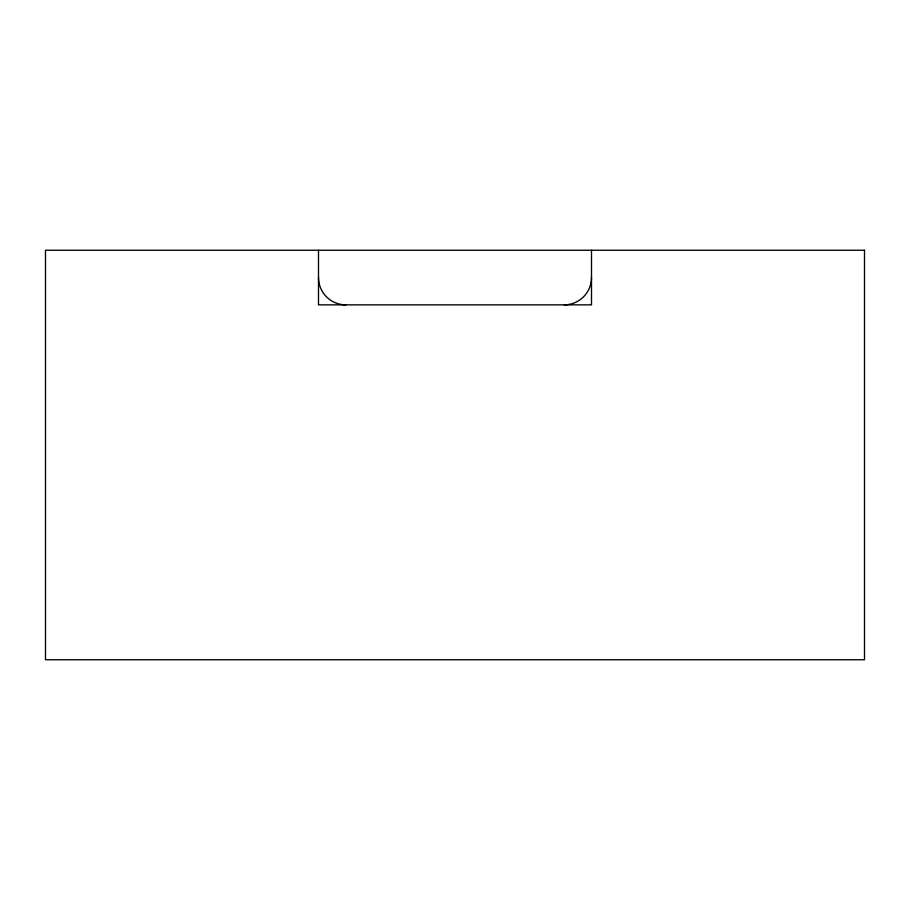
<?xml version="1.0" encoding="UTF-8"?>
<svg xmlns="http://www.w3.org/2000/svg" width="910" height="910" viewBox="0 0 910 910"><rect width="100%" height="100%" fill="white"/><g stroke="black" fill="none" stroke-linecap="round" stroke-linejoin="round"><path stroke-width="1.36" d="M591.5 250.25L591.5 304.85L318.5 304.85L318.5 250.25M345.8 304.85A27.3 27.3 0 0 1 318.5 277.55M591.5 277.55A27.3 27.3 0 0 1 564.2 304.85M864.5 250.25L45.5 250.25L45.5 659.75L864.5 659.75L864.5 250.25"/></g></svg>
